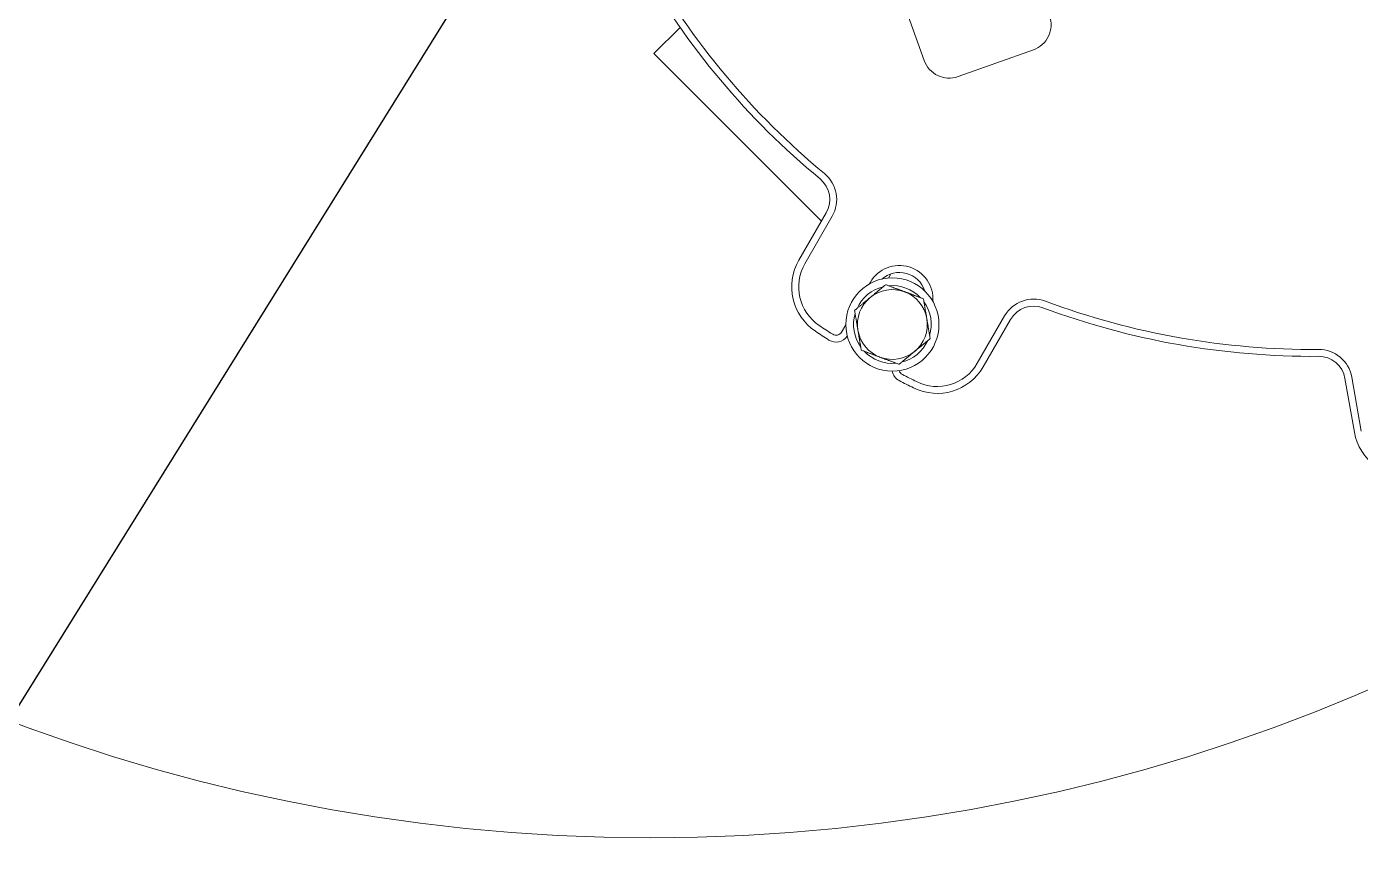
# Model space of a CAD drawing. Header units: inches. Extents: x 15 to 402, y 6 to 258.
# Drawn here: x 58.72 to 83.77, y 178.29 to 193.62 of the extents above; entities that cross this region are included whole.
import ezdxf

# ---------------------------------------------------------------- set-up
doc = ezdxf.new("R2010")
doc.units = ezdxf.units.IN
doc.header["$LTSCALE"] = 12
doc.header["$MEASUREMENT"] = 0
doc.layers.add('Symbol (ANSI)', color=7, linetype='Continuous', lineweight=25)
doc.layers.add('Visible', color=7, linetype='Continuous', lineweight=18)
doc.styles.add('MEMCOR Medium', font='arial.ttf')
doc.dimstyles.new('Default (ANSI)$7', dxfattribs={"dimscale": 12, "dimtxt": 0.15, "dimasz": 0.098425, "dimexe": 0.125, "dimexo": 0.0625, "dimgap": 0.031496, "dimtad": 0, "dimtih": 1, "dimtoh": 1, "dimdec": 4, "dimrnd": 1e-08, "dimzin": 3, "dimdsep": 46, "dimlunit": 5, "dimtxsty": 'MEMCOR Medium', "dimcen": 0.09, "dimdle": 0.393701, "dimclrd": 256, "dimclre": 256, "dimclrt": 256, "dimadec": 0, "dimazin": 1, "dimtfac": 0.8, "dimtofl": 0, "dimtmove": 0, "dimatfit": 3, "dimfxl": 1, "dimfrac": 1, "dimtolj": 1, "dimtzin": 4, "dimlwd": -1, "dimlwe": -1, "dimarcsym": 0})

msp = doc.modelspace()

# ---------------------------------------------------------------- linework, layer by layer
at = {"layer": 'Visible'}
for p, q in [((75.57645, 192.9874), (73.73433, 198.16974)), ((70.50285, 193.11868), (70.992, 193.60783)), ((77.6284, 193.18614), (76.21503, 192.68375)), ((73.64854, 189.97298), (70.50285, 193.11868)), ((73.73739, 190.12687), (73.22343, 189.23666)), ((73.33601, 189.17166), (73.84997, 190.06187)), ((74.95245, 188.98193), (74.90643, 188.90222)), ((74.56662, 188.82314), (74.54813, 188.79112)), ((77.0889, 188.19187), (76.57494, 187.30166)), ((76.68753, 187.23666), (77.20149, 188.12687)), ((74.10543, 188.02434), (74.02758, 187.8895)), ((83.48029, 187.01974), (83.65879, 186.00744)), ((83.78681, 186.03002), (83.60832, 187.04232))]:
    msp.add_line(p, q, dxfattribs=at)
for centre, radius in [((70.44059, 212.39518), 34), ((74.98041, 188.03036), 0.875)]:
    msp.add_circle(centre, radius, dxfattribs=at)
for centre, radius, start, end in [((82.87721, 201.95751), 14.525, 209.577954, 230.422046), ((82.87721, 201.95751), 14.395, 209.577954, 230.422046), ((77.46093, 193.65726), 0.5, 289.568292, 19.568292), ((76.04757, 193.15487), 0.5, 199.568292, 289.568292), ((73.30437, 190.37687), 0.5, 330, 50.422046), ((73.30437, 190.37687), 0.63, 330, 50.422046), ((74.08945, 188.73666), 1, 150, 236.388426), ((74.08945, 188.73666), 0.87, 150, 236.388426), ((75.11221, 188.50814), 0.63, 355.944053, 150), ((75.11221, 188.50814), 0.5, 17.582899, 131.572229), ((74.98041, 188.03036), 0.7295, 103.627434, 155.509151), ((74.98041, 188.03036), 0.656, 69.568292, 129.568292), ((74.98041, 188.03036), 0.7295, 43.627434, 95.509151), ((74.98041, 188.03036), 0.656, 9.568292, 69.568292), ((74.98041, 188.03036), 0.656, 129.568292, 189.568292), ((74.98041, 188.03036), 0.7295, 343.627434, 35.509151), ((77.6345, 187.87687), 0.63, 69.577954, 150), ((77.6345, 187.87687), 0.5, 69.577954, 150), ((82.87721, 201.95751), 14.395, 249.577954, 270.422046), ((74.98041, 188.03036), 0.7295, 163.627434, 215.509151), ((74.98041, 188.03036), 0.656, 309.568292, 9.568292), ((82.87721, 201.95751), 14.525, 249.577954, 270.422046), ((82.87721, 201.95751), 16.875, 236.388426, 237.41435), ((82.87721, 201.95751), 16.745, 236.388426, 237.41435), ((73.92366, 187.9495), 0.12, 237.41435, 330), ((74.98041, 188.03036), 0.656, 189.568292, 249.568292), ((73.92366, 187.9495), 0.25, 237.41435, 326.826372), ((74.98041, 188.03036), 0.7295, 283.627434, 335.509151), ((74.98041, 188.03036), 0.7295, 223.627434, 275.509151), ((74.98041, 188.03036), 0.656, 249.568292, 309.568292), ((82.98789, 186.93292), 0.63, 10, 90.422046), ((82.98789, 186.93292), 0.5, 10, 90.422046), ((75.2227, 187.1995), 0.25, 190.168027, 242.58565), ((75.2227, 187.1995), 0.12, 196.863364, 242.58565), ((75.8215, 187.73666), 1, 243.611574, 330), ((75.8215, 187.73666), 0.87, 243.611574, 330), ((82.87721, 201.95751), 16.875, 242.58565, 243.611574), ((82.87721, 201.95751), 16.745, 242.58565, 243.611574), ((84.6436, 186.18109), 1, 190, 276.388426)]:
    msp.add_arc(centre, radius, start, end, dxfattribs=at)
for points in [[(74.56254, 188.53605), (74.69804, 188.64801), (74.8545, 188.7773)], [(74.8545, 188.7773), (75.0447, 188.70645), (75.20941, 188.64509)], [(75.20941, 188.64509), (75.37413, 188.58373), (75.56433, 188.51287)], [(74.27058, 188.29479), (74.42704, 188.42408), (74.56254, 188.53605)], [(75.56433, 188.51287), (75.59807, 188.31273), (75.62728, 188.1394)], [(74.33354, 187.92131), (74.30432, 188.09464), (74.27058, 188.29479)], [(75.62728, 188.1394), (75.6565, 187.96607), (75.69024, 187.76593)], [(74.39649, 187.54784), (74.36275, 187.74799), (74.33354, 187.92131)], [(75.69024, 187.76593), (75.53378, 187.63664), (75.39828, 187.52467)], [(74.75141, 187.41563), (74.58669, 187.47699), (74.39649, 187.54784)], [(75.10632, 187.28341), (74.91612, 187.35427), (74.75141, 187.41563)], [(75.39828, 187.52467), (75.26278, 187.4127), (75.10632, 187.28341)]]:
    msp.add_rational_spline(points, [1, 1.0379548493, 1], degree=2, dxfattribs=at)

# ---------------------------------------------------------------- leaders
at = {"layer": 'Symbol (ANSI)', "annotation_type": 0, "has_hookline": 1, "hookline_direction": 1, "text_width": 33.8955}
msp.add_leader([(75.1419, 207.50195), (56.34308, 177.3076), (55.16198, 177.3076)], dimstyle='Default (ANSI)$7', override={"dimtad": 0}, dxfattribs=at)

doc.saveas('drawing.dxf')
